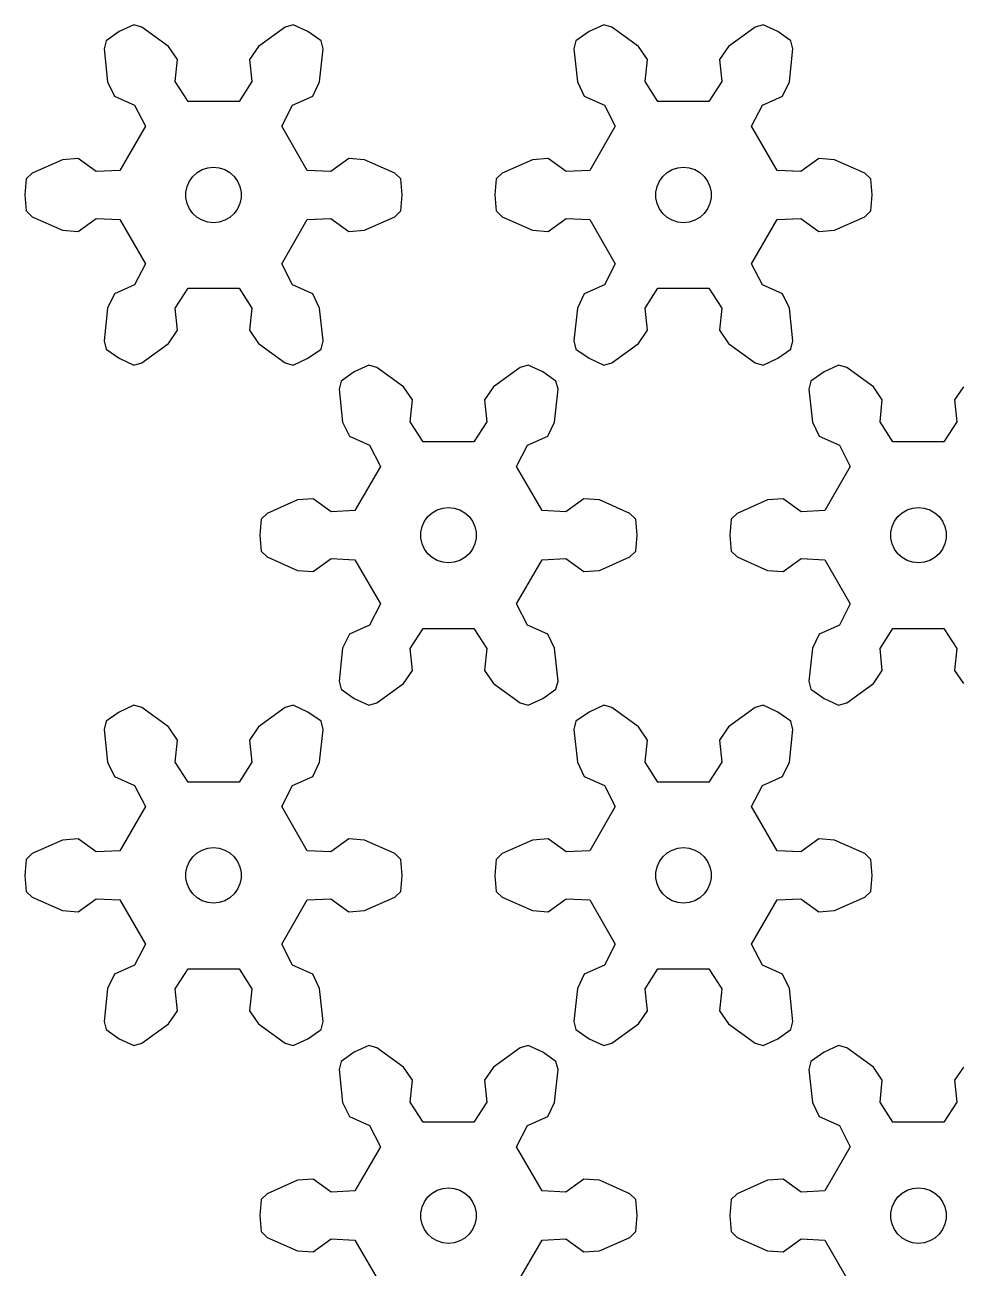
# Model space of a CAD drawing. Extents: x 0 to 198, y 0 to 239.
# Drawn here: x 0 to 50.5, y 171.7 to 238.9 of the extents above; entities that cross this region are included whole.
import ezdxf

# ---------------------------------------------------------------- set-up
doc = ezdxf.new("R2010")
doc.units = 0

msp = doc.modelspace()

# ---------------------------------------------------------------- linework, layer by layer
for p, q in [((5.093, 238.507), (4.383, 238.01)), ((5.878, 238.873), (5.093, 238.507)), ((6.312, 238.749), (5.878, 238.873)), ((7.758, 237.701), (6.312, 238.749)), ((14.06, 238.749), (12.614, 237.701)), ((14.494, 238.873), (14.06, 238.749)), ((15.279, 238.507), (14.494, 238.873)), ((15.989, 238.01), (15.279, 238.507)), ((30.465, 238.507), (29.755, 238.01)), ((31.25, 238.873), (30.465, 238.507)), ((31.684, 238.749), (31.25, 238.873)), ((33.13, 237.701), (31.684, 238.749)), ((39.431, 238.749), (37.986, 237.701)), ((39.865, 238.873), (39.431, 238.749)), ((40.651, 238.507), (39.865, 238.873)), ((41.36, 238.01), (40.651, 238.507)), ((4.383, 238.01), (4.274, 237.572)), ((16.098, 237.572), (15.989, 238.01)), ((29.755, 238.01), (29.645, 237.572)), ((41.47, 237.572), (41.36, 238.01)), ((4.274, 237.572), (4.458, 235.796)), ((8.236, 236.994), (7.758, 237.701)), ((12.614, 237.701), (12.136, 236.994)), ((15.913, 235.796), (16.098, 237.572)), ((29.645, 237.572), (29.83, 235.796)), ((33.608, 236.994), (33.13, 237.701)), ((37.986, 237.701), (37.508, 236.994)), ((41.285, 235.796), (41.47, 237.572)), ((8.112, 235.807), (8.236, 236.994)), ((12.136, 236.994), (12.26, 235.807)), ((33.484, 235.807), (33.608, 236.994)), ((37.508, 236.994), (37.632, 235.807)), ((4.458, 235.796), (4.832, 235.029)), ((8.81, 234.729), (8.112, 235.807)), ((12.26, 235.807), (11.562, 234.729)), ((15.54, 235.029), (15.913, 235.796)), ((29.83, 235.796), (30.204, 235.029)), ((34.182, 234.729), (33.484, 235.807)), ((37.632, 235.807), (36.933, 234.729)), ((40.912, 235.029), (41.285, 235.796)), ((4.832, 235.029), (5.922, 234.543)), ((14.45, 234.543), (15.54, 235.029)), ((30.204, 235.029), (31.293, 234.543)), ((39.822, 234.543), (40.912, 235.029)), ((5.922, 234.543), (6.506, 233.399)), ((11.562, 234.729), (8.81, 234.729)), ((13.865, 233.399), (14.45, 234.543)), ((31.293, 234.543), (31.878, 233.399)), ((36.933, 234.729), (34.182, 234.729)), ((39.237, 233.399), (39.822, 234.543)), ((6.506, 233.399), (5.131, 231.016)), ((15.241, 231.016), (13.865, 233.399)), ((31.878, 233.399), (30.503, 231.016)), ((40.613, 231.016), (39.237, 233.399)), ((2.031, 231.591), (0.4, 230.863)), ((2.881, 231.651), (2.031, 231.591)), ((3.848, 230.951), (2.881, 231.651)), ((5.131, 231.016), (3.848, 230.951)), ((9.304, 230.899), (9.576, 231.056)), ((9.576, 231.056), (9.874, 231.153)), ((9.874, 231.153), (10.186, 231.186)), ((10.186, 231.186), (10.498, 231.153)), ((10.498, 231.153), (10.796, 231.056)), ((10.796, 231.056), (11.068, 230.899)), ((16.524, 230.951), (15.241, 231.016)), ((17.49, 231.651), (16.524, 230.951)), ((18.341, 231.591), (17.49, 231.651)), ((19.972, 230.863), (18.341, 231.591)), ((27.402, 231.591), (25.772, 230.863)), ((28.253, 231.651), (27.402, 231.591)), ((29.22, 230.951), (28.253, 231.651)), ((30.503, 231.016), (29.22, 230.951)), ((34.676, 230.899), (34.948, 231.056)), ((34.948, 231.056), (35.246, 231.153)), ((35.246, 231.153), (35.558, 231.186)), ((35.558, 231.186), (35.87, 231.153)), ((35.87, 231.153), (36.168, 231.056)), ((36.168, 231.056), (36.439, 230.899)), ((41.896, 230.951), (40.613, 231.016)), ((42.862, 231.651), (41.896, 230.951)), ((43.713, 231.591), (42.862, 231.651)), ((45.344, 230.863), (43.713, 231.591)), ((0.076, 230.549), (0, 229.686)), ((0.4, 230.863), (0.076, 230.549)), ((8.759, 230.149), (8.887, 230.436)), ((8.887, 230.436), (9.071, 230.69)), ((9.071, 230.69), (9.304, 230.899)), ((11.068, 230.899), (11.301, 230.69)), ((11.301, 230.69), (11.485, 230.436)), ((11.485, 230.436), (11.613, 230.149)), ((20.296, 230.549), (19.972, 230.863)), ((20.372, 229.686), (20.296, 230.549)), ((25.447, 230.549), (25.372, 229.686)), ((25.772, 230.863), (25.447, 230.549)), ((34.131, 230.149), (34.259, 230.436)), ((34.259, 230.436), (34.443, 230.69)), ((34.443, 230.69), (34.676, 230.899)), ((36.439, 230.899), (36.672, 230.69)), ((36.672, 230.69), (36.857, 230.436)), ((36.857, 230.436), (36.984, 230.149)), ((45.668, 230.549), (45.344, 230.863)), ((45.744, 229.686), (45.668, 230.549)), ((0, 229.686), (0.076, 228.823)), ((8.694, 229.843), (8.759, 230.149)), ((8.694, 229.529), (8.694, 229.843)), ((11.613, 230.149), (11.678, 229.843)), ((11.678, 229.843), (11.678, 229.529)), ((20.296, 228.823), (20.372, 229.686)), ((25.372, 229.686), (25.447, 228.823)), ((34.066, 229.843), (34.131, 230.149)), ((34.066, 229.529), (34.066, 229.843)), ((36.984, 230.149), (37.05, 229.843)), ((37.05, 229.843), (37.05, 229.529)), ((45.668, 228.823), (45.744, 229.686)), ((8.759, 229.222), (8.694, 229.529)), ((8.887, 228.936), (8.759, 229.222)), ((11.613, 229.222), (11.485, 228.936)), ((11.678, 229.529), (11.613, 229.222)), ((34.131, 229.222), (34.066, 229.529)), ((34.259, 228.936), (34.131, 229.222)), ((36.984, 229.222), (36.857, 228.936)), ((37.05, 229.529), (36.984, 229.222)), ((0.076, 228.823), (0.4, 228.509)), ((0.4, 228.509), (2.031, 227.781)), ((2.881, 227.721), (3.848, 228.421)), ((3.848, 228.421), (5.131, 228.356)), ((5.131, 228.356), (6.506, 225.973)), ((9.071, 228.682), (8.887, 228.936)), ((9.304, 228.472), (9.071, 228.682)), ((9.576, 228.316), (9.304, 228.472)), ((9.874, 228.219), (9.576, 228.316)), ((10.796, 228.316), (10.498, 228.219)), ((11.068, 228.472), (10.796, 228.316)), ((11.301, 228.682), (11.068, 228.472)), ((11.485, 228.936), (11.301, 228.682)), ((13.865, 225.973), (15.241, 228.356)), ((15.241, 228.356), (16.524, 228.421)), ((16.524, 228.421), (17.49, 227.721)), ((18.341, 227.781), (19.972, 228.509)), ((19.972, 228.509), (20.296, 228.823)), ((25.447, 228.823), (25.772, 228.509)), ((25.772, 228.509), (27.402, 227.781)), ((28.253, 227.721), (29.22, 228.421)), ((29.22, 228.421), (30.503, 228.356)), ((30.503, 228.356), (31.878, 225.973)), ((34.443, 228.682), (34.259, 228.936)), ((34.676, 228.472), (34.443, 228.682)), ((34.948, 228.316), (34.676, 228.472)), ((35.246, 228.219), (34.948, 228.316)), ((36.168, 228.316), (35.87, 228.219)), ((36.439, 228.472), (36.168, 228.316)), ((36.672, 228.682), (36.439, 228.472)), ((36.857, 228.936), (36.672, 228.682)), ((39.237, 225.973), (40.613, 228.356)), ((40.613, 228.356), (41.896, 228.421)), ((41.896, 228.421), (42.862, 227.721)), ((43.713, 227.781), (45.344, 228.509)), ((45.344, 228.509), (45.668, 228.823)), ((2.031, 227.781), (2.881, 227.721)), ((10.186, 228.186), (9.874, 228.219)), ((10.498, 228.219), (10.186, 228.186)), ((17.49, 227.721), (18.341, 227.781)), ((27.402, 227.781), (28.253, 227.721)), ((35.558, 228.186), (35.246, 228.219)), ((35.87, 228.219), (35.558, 228.186)), ((42.862, 227.721), (43.713, 227.781)), ((6.506, 225.973), (5.922, 224.829)), ((14.45, 224.829), (13.865, 225.973)), ((31.878, 225.973), (31.293, 224.829)), ((39.822, 224.829), (39.237, 225.973)), ((4.832, 224.343), (4.458, 223.576)), ((5.922, 224.829), (4.832, 224.343)), ((8.112, 223.564), (8.81, 224.643)), ((8.81, 224.643), (11.562, 224.643)), ((11.562, 224.643), (12.26, 223.564)), ((15.54, 224.343), (14.45, 224.829)), ((15.913, 223.576), (15.54, 224.343)), ((30.204, 224.343), (29.83, 223.576)), ((31.293, 224.829), (30.204, 224.343)), ((33.484, 223.564), (34.182, 224.643)), ((34.182, 224.643), (36.933, 224.643)), ((36.933, 224.643), (37.632, 223.564)), ((40.912, 224.343), (39.822, 224.829)), ((41.285, 223.576), (40.912, 224.343)), ((4.458, 223.576), (4.274, 221.799)), ((8.236, 222.377), (8.112, 223.564)), ((12.26, 223.564), (12.136, 222.377)), ((16.098, 221.799), (15.913, 223.576)), ((29.83, 223.576), (29.645, 221.799)), ((33.608, 222.377), (33.484, 223.564)), ((37.632, 223.564), (37.508, 222.377)), ((41.47, 221.799), (41.285, 223.576)), ((7.758, 221.671), (8.236, 222.377)), ((12.136, 222.377), (12.614, 221.671)), ((33.13, 221.671), (33.608, 222.377)), ((37.508, 222.377), (37.986, 221.671)), ((4.274, 221.799), (4.383, 221.362)), ((6.312, 220.622), (7.758, 221.671)), ((12.614, 221.671), (14.06, 220.622)), ((15.989, 221.362), (16.098, 221.799)), ((29.645, 221.799), (29.755, 221.362)), ((31.684, 220.622), (33.13, 221.671)), ((37.986, 221.671), (39.431, 220.622)), ((41.36, 221.362), (41.47, 221.799)), ((4.383, 221.362), (5.093, 220.865)), ((15.279, 220.865), (15.989, 221.362)), ((29.755, 221.362), (30.465, 220.865)), ((40.651, 220.865), (41.36, 221.362)), ((5.093, 220.865), (5.878, 220.498)), ((5.878, 220.498), (6.312, 220.622)), ((14.06, 220.622), (14.494, 220.498)), ((14.494, 220.498), (15.279, 220.865)), ((18.564, 220.498), (17.779, 220.132)), ((18.998, 220.374), (18.564, 220.498)), ((20.444, 219.326), (18.998, 220.374)), ((26.746, 220.374), (25.3, 219.326)), ((27.18, 220.498), (26.746, 220.374)), ((27.965, 220.132), (27.18, 220.498)), ((30.465, 220.865), (31.25, 220.498)), ((31.25, 220.498), (31.684, 220.622)), ((39.431, 220.622), (39.865, 220.498)), ((39.865, 220.498), (40.651, 220.865)), ((43.936, 220.498), (43.151, 220.132)), ((44.37, 220.374), (43.936, 220.498)), ((45.816, 219.326), (44.37, 220.374)), ((17.069, 219.635), (16.96, 219.197)), ((17.779, 220.132), (17.069, 219.635)), ((28.675, 219.635), (27.965, 220.132)), ((28.784, 219.197), (28.675, 219.635)), ((42.441, 219.635), (42.331, 219.197)), ((43.151, 220.132), (42.441, 219.635)), ((16.96, 219.197), (17.144, 217.421)), ((20.922, 218.62), (20.444, 219.326)), ((25.3, 219.326), (24.822, 218.62)), ((28.599, 217.421), (28.784, 219.197)), ((42.331, 219.197), (42.516, 217.421)), ((46.293, 218.62), (45.816, 219.326)), ((50.672, 219.326), (50.194, 218.62)), ((20.798, 217.432), (20.922, 218.62)), ((24.822, 218.62), (24.946, 217.432)), ((46.17, 217.432), (46.293, 218.62)), ((50.194, 218.62), (50.317, 217.432)), ((17.144, 217.421), (17.518, 216.654)), ((21.496, 216.354), (20.798, 217.432)), ((24.946, 217.432), (24.248, 216.354)), ((28.226, 216.654), (28.599, 217.421)), ((42.516, 217.421), (42.889, 216.654)), ((46.868, 216.354), (46.17, 217.432)), ((50.317, 217.432), (49.619, 216.354)), ((17.518, 216.654), (18.607, 216.168)), ((24.248, 216.354), (21.496, 216.354)), ((27.136, 216.168), (28.226, 216.654)), ((42.889, 216.654), (43.979, 216.168)), ((49.619, 216.354), (46.868, 216.354)), ((18.607, 216.168), (19.192, 215.024)), ((26.551, 215.024), (27.136, 216.168)), ((43.979, 216.168), (44.564, 215.024)), ((19.192, 215.024), (17.817, 212.641)), ((27.927, 212.641), (26.551, 215.024)), ((44.564, 215.024), (43.188, 212.641)), ((14.717, 213.216), (13.086, 212.488)), ((15.567, 213.276), (14.717, 213.216)), ((16.534, 212.576), (15.567, 213.276)), ((30.176, 213.276), (29.21, 212.576)), ((31.027, 213.216), (30.176, 213.276)), ((32.658, 212.488), (31.027, 213.216)), ((40.088, 213.216), (38.458, 212.488)), ((40.939, 213.276), (40.088, 213.216)), ((41.905, 212.576), (40.939, 213.276)), ((13.086, 212.488), (12.761, 212.174)), ((17.817, 212.641), (16.534, 212.576)), ((21.573, 212.061), (21.757, 212.315)), ((21.757, 212.315), (21.99, 212.525)), ((21.99, 212.525), (22.262, 212.681)), ((22.262, 212.681), (22.56, 212.778)), ((22.56, 212.778), (22.872, 212.811)), ((22.872, 212.811), (23.184, 212.778)), ((23.184, 212.778), (23.482, 212.681)), ((23.482, 212.681), (23.754, 212.525)), ((23.754, 212.525), (23.987, 212.315)), ((23.987, 212.315), (24.171, 212.061)), ((29.21, 212.576), (27.927, 212.641)), ((32.982, 212.174), (32.658, 212.488)), ((38.458, 212.488), (38.133, 212.174)), ((43.188, 212.641), (41.905, 212.576)), ((46.945, 212.061), (47.129, 212.315)), ((47.129, 212.315), (47.362, 212.525)), ((47.362, 212.525), (47.634, 212.681)), ((47.634, 212.681), (47.932, 212.778)), ((47.932, 212.778), (48.244, 212.811)), ((48.244, 212.811), (48.556, 212.778)), ((48.556, 212.778), (48.854, 212.681)), ((48.854, 212.681), (49.125, 212.525)), ((49.125, 212.525), (49.358, 212.315)), ((49.358, 212.315), (49.543, 212.061)), ((12.761, 212.174), (12.686, 211.311)), ((21.38, 211.468), (21.445, 211.775)), ((21.445, 211.775), (21.573, 212.061)), ((24.171, 212.061), (24.298, 211.775)), ((24.298, 211.775), (24.364, 211.468)), ((33.058, 211.311), (32.982, 212.174)), ((38.133, 212.174), (38.058, 211.311)), ((46.752, 211.468), (46.817, 211.775)), ((46.817, 211.775), (46.945, 212.061)), ((49.543, 212.061), (49.67, 211.775)), ((49.67, 211.775), (49.735, 211.468)), ((12.686, 211.311), (12.761, 210.448)), ((21.38, 211.154), (21.38, 211.468)), ((21.445, 210.847), (21.38, 211.154)), ((24.364, 211.154), (24.298, 210.847)), ((24.364, 211.468), (24.364, 211.154)), ((32.982, 210.448), (33.058, 211.311)), ((38.058, 211.311), (38.133, 210.448)), ((46.752, 211.154), (46.752, 211.468)), ((46.817, 210.847), (46.752, 211.154)), ((49.735, 211.154), (49.67, 210.847)), ((49.735, 211.468), (49.735, 211.154)), ((12.761, 210.448), (13.086, 210.134)), ((21.573, 210.561), (21.445, 210.847)), ((21.757, 210.307), (21.573, 210.561)), ((21.99, 210.097), (21.757, 210.307)), ((23.987, 210.307), (23.754, 210.097)), ((24.171, 210.561), (23.987, 210.307)), ((24.298, 210.847), (24.171, 210.561)), ((32.658, 210.134), (32.982, 210.448)), ((38.133, 210.448), (38.458, 210.134)), ((46.945, 210.561), (46.817, 210.847)), ((47.129, 210.307), (46.945, 210.561)), ((47.362, 210.097), (47.129, 210.307)), ((49.358, 210.307), (49.125, 210.097)), ((49.543, 210.561), (49.358, 210.307)), ((49.67, 210.847), (49.543, 210.561)), ((13.086, 210.134), (14.717, 209.406)), ((15.567, 209.346), (16.534, 210.046)), ((16.534, 210.046), (17.817, 209.981)), ((17.817, 209.981), (19.192, 207.598)), ((22.262, 209.941), (21.99, 210.097)), ((22.56, 209.844), (22.262, 209.941)), ((22.872, 209.811), (22.56, 209.844)), ((23.184, 209.844), (22.872, 209.811)), ((23.482, 209.941), (23.184, 209.844)), ((23.754, 210.097), (23.482, 209.941)), ((26.551, 207.598), (27.927, 209.981)), ((27.927, 209.981), (29.21, 210.046)), ((29.21, 210.046), (30.176, 209.346)), ((31.027, 209.406), (32.658, 210.134)), ((38.458, 210.134), (40.088, 209.406)), ((40.939, 209.346), (41.905, 210.046)), ((41.905, 210.046), (43.188, 209.981)), ((43.188, 209.981), (44.564, 207.598)), ((47.634, 209.941), (47.362, 210.097)), ((47.932, 209.844), (47.634, 209.941)), ((48.244, 209.811), (47.932, 209.844)), ((48.556, 209.844), (48.244, 209.811)), ((48.854, 209.941), (48.556, 209.844)), ((49.125, 210.097), (48.854, 209.941)), ((14.717, 209.406), (15.567, 209.346)), ((30.176, 209.346), (31.027, 209.406)), ((40.088, 209.406), (40.939, 209.346)), ((19.192, 207.598), (18.607, 206.454)), ((27.136, 206.454), (26.551, 207.598)), ((44.564, 207.598), (43.979, 206.454)), ((18.607, 206.454), (17.518, 205.968)), ((20.798, 205.19), (21.496, 206.268)), ((21.496, 206.268), (24.248, 206.268)), ((24.248, 206.268), (24.946, 205.19)), ((28.226, 205.968), (27.136, 206.454)), ((43.979, 206.454), (42.889, 205.968)), ((46.17, 205.19), (46.868, 206.268)), ((46.868, 206.268), (49.619, 206.268)), ((49.619, 206.268), (50.317, 205.19)), ((17.518, 205.968), (17.144, 205.201)), ((28.599, 205.201), (28.226, 205.968)), ((42.889, 205.968), (42.516, 205.201)), ((17.144, 205.201), (16.96, 203.425)), ((20.922, 204.002), (20.798, 205.19)), ((24.946, 205.19), (24.822, 204.002)), ((28.784, 203.425), (28.599, 205.201)), ((42.516, 205.201), (42.331, 203.425)), ((46.293, 204.002), (46.17, 205.19)), ((50.317, 205.19), (50.194, 204.002)), ((20.444, 203.296), (20.922, 204.002)), ((24.822, 204.002), (25.3, 203.296)), ((45.816, 203.296), (46.293, 204.002)), ((50.194, 204.002), (50.672, 203.296)), ((16.96, 203.425), (17.069, 202.987)), ((17.069, 202.987), (17.779, 202.49)), ((18.998, 202.248), (20.444, 203.296)), ((25.3, 203.296), (26.746, 202.248)), ((27.965, 202.49), (28.675, 202.987)), ((28.675, 202.987), (28.784, 203.425)), ((42.331, 203.425), (42.441, 202.987)), ((42.441, 202.987), (43.151, 202.49)), ((44.37, 202.248), (45.816, 203.296)), ((17.779, 202.49), (18.564, 202.124)), ((18.564, 202.124), (18.998, 202.248)), ((26.746, 202.248), (27.18, 202.124)), ((27.18, 202.124), (27.965, 202.49)), ((43.151, 202.49), (43.936, 202.124)), ((43.936, 202.124), (44.37, 202.248)), ((5.093, 201.757), (4.383, 201.26)), ((5.878, 202.124), (5.093, 201.757)), ((6.312, 202), (5.878, 202.124)), ((7.758, 200.951), (6.312, 202)), ((14.06, 202), (12.614, 200.951)), ((14.494, 202.124), (14.06, 202)), ((15.279, 201.757), (14.494, 202.124)), ((15.989, 201.26), (15.279, 201.757)), ((30.465, 201.757), (29.755, 201.26)), ((31.25, 202.124), (30.465, 201.757)), ((31.684, 202), (31.25, 202.124)), ((33.13, 200.951), (31.684, 202)), ((39.431, 202), (37.986, 200.951)), ((39.865, 202.124), (39.431, 202)), ((40.651, 201.757), (39.865, 202.124)), ((41.36, 201.26), (40.651, 201.757)), ((4.383, 201.26), (4.274, 200.823)), ((4.274, 200.823), (4.458, 199.046)), ((8.236, 200.245), (7.758, 200.951)), ((12.614, 200.951), (12.136, 200.245)), ((15.913, 199.046), (16.098, 200.823)), ((16.098, 200.823), (15.989, 201.26)), ((29.755, 201.26), (29.645, 200.823)), ((29.645, 200.823), (29.83, 199.046)), ((33.608, 200.245), (33.13, 200.951)), ((37.986, 200.951), (37.508, 200.245)), ((41.285, 199.046), (41.47, 200.823)), ((41.47, 200.823), (41.36, 201.26)), ((8.112, 199.058), (8.236, 200.245)), ((12.136, 200.245), (12.26, 199.058)), ((33.484, 199.058), (33.608, 200.245)), ((37.508, 200.245), (37.632, 199.058)), ((4.458, 199.046), (4.832, 198.279)), ((8.81, 197.979), (8.112, 199.058)), ((12.26, 199.058), (11.562, 197.979)), ((15.54, 198.279), (15.913, 199.046)), ((29.83, 199.046), (30.204, 198.279)), ((34.182, 197.979), (33.484, 199.058)), ((37.632, 199.058), (36.933, 197.979)), ((40.912, 198.279), (41.285, 199.046)), ((4.832, 198.279), (5.922, 197.793)), ((14.45, 197.793), (15.54, 198.279)), ((30.204, 198.279), (31.293, 197.793)), ((39.822, 197.793), (40.912, 198.279)), ((5.922, 197.793), (6.506, 196.649)), ((11.562, 197.979), (8.81, 197.979)), ((13.865, 196.649), (14.45, 197.793)), ((31.293, 197.793), (31.878, 196.649)), ((36.933, 197.979), (34.182, 197.979)), ((39.237, 196.649), (39.822, 197.793)), ((6.506, 196.649), (5.131, 194.266)), ((15.241, 194.266), (13.865, 196.649)), ((31.878, 196.649), (30.503, 194.266)), ((40.613, 194.266), (39.237, 196.649)), ((2.031, 194.841), (0.4, 194.113)), ((2.881, 194.901), (2.031, 194.841)), ((3.848, 194.201), (2.881, 194.901)), ((17.49, 194.901), (16.524, 194.201)), ((18.341, 194.841), (17.49, 194.901)), ((19.972, 194.113), (18.341, 194.841)), ((27.402, 194.841), (25.772, 194.113)), ((28.253, 194.901), (27.402, 194.841)), ((29.22, 194.201), (28.253, 194.901)), ((42.862, 194.901), (41.896, 194.201)), ((43.713, 194.841), (42.862, 194.901)), ((45.344, 194.113), (43.713, 194.841)), ((0.4, 194.113), (0.076, 193.799)), ((5.131, 194.266), (3.848, 194.201)), ((9.071, 193.94), (9.304, 194.15)), ((9.304, 194.15), (9.576, 194.306)), ((9.576, 194.306), (9.874, 194.403)), ((9.874, 194.403), (10.186, 194.436)), ((10.186, 194.436), (10.498, 194.403)), ((10.498, 194.403), (10.796, 194.306)), ((10.796, 194.306), (11.068, 194.15)), ((11.068, 194.15), (11.301, 193.94)), ((16.524, 194.201), (15.241, 194.266)), ((20.296, 193.799), (19.972, 194.113)), ((25.772, 194.113), (25.447, 193.799)), ((30.503, 194.266), (29.22, 194.201)), ((34.443, 193.94), (34.676, 194.15)), ((34.676, 194.15), (34.948, 194.306)), ((34.948, 194.306), (35.246, 194.403)), ((35.246, 194.403), (35.558, 194.436)), ((35.558, 194.436), (35.87, 194.403)), ((35.87, 194.403), (36.168, 194.306)), ((36.168, 194.306), (36.439, 194.15)), ((36.439, 194.15), (36.672, 193.94)), ((41.896, 194.201), (40.613, 194.266)), ((45.668, 193.799), (45.344, 194.113)), ((0.076, 193.799), (0, 192.936)), ((8.694, 193.093), (8.759, 193.4)), ((8.759, 193.4), (8.887, 193.686)), ((8.887, 193.686), (9.071, 193.94)), ((11.301, 193.94), (11.485, 193.686)), ((11.485, 193.686), (11.613, 193.4)), ((11.613, 193.4), (11.678, 193.093)), ((20.372, 192.936), (20.296, 193.799)), ((25.447, 193.799), (25.372, 192.936)), ((34.066, 193.093), (34.131, 193.4)), ((34.131, 193.4), (34.259, 193.686)), ((34.259, 193.686), (34.443, 193.94)), ((36.672, 193.94), (36.857, 193.686)), ((36.857, 193.686), (36.984, 193.4)), ((36.984, 193.4), (37.05, 193.093)), ((45.744, 192.936), (45.668, 193.799)), ((0, 192.936), (0.076, 192.073)), ((8.694, 192.779), (8.694, 193.093)), ((8.759, 192.473), (8.694, 192.779)), ((11.678, 192.779), (11.613, 192.473)), ((11.678, 193.093), (11.678, 192.779)), ((20.296, 192.073), (20.372, 192.936)), ((25.372, 192.936), (25.447, 192.073)), ((34.066, 192.779), (34.066, 193.093)), ((34.131, 192.473), (34.066, 192.779)), ((37.05, 192.779), (36.984, 192.473)), ((37.05, 193.093), (37.05, 192.779)), ((45.668, 192.073), (45.744, 192.936)), ((0.076, 192.073), (0.4, 191.759)), ((8.887, 192.186), (8.759, 192.473)), ((9.071, 191.932), (8.887, 192.186)), ((11.485, 192.186), (11.301, 191.932)), ((11.613, 192.473), (11.485, 192.186)), ((19.972, 191.759), (20.296, 192.073)), ((25.447, 192.073), (25.772, 191.759)), ((34.259, 192.186), (34.131, 192.473)), ((34.443, 191.932), (34.259, 192.186)), ((36.857, 192.186), (36.672, 191.932)), ((36.984, 192.473), (36.857, 192.186)), ((45.344, 191.759), (45.668, 192.073)), ((0.4, 191.759), (2.031, 191.031)), ((2.881, 190.971), (3.848, 191.671)), ((3.848, 191.671), (5.131, 191.606)), ((5.131, 191.606), (6.506, 189.223)), ((9.304, 191.723), (9.071, 191.932)), ((9.576, 191.566), (9.304, 191.723)), ((9.874, 191.469), (9.576, 191.566)), ((10.186, 191.436), (9.874, 191.469)), ((10.498, 191.469), (10.186, 191.436)), ((10.796, 191.566), (10.498, 191.469)), ((11.068, 191.723), (10.796, 191.566)), ((11.301, 191.932), (11.068, 191.723)), ((13.865, 189.223), (15.241, 191.606)), ((15.241, 191.606), (16.524, 191.671)), ((16.524, 191.671), (17.49, 190.971)), ((18.341, 191.031), (19.972, 191.759)), ((25.772, 191.759), (27.402, 191.031)), ((28.253, 190.971), (29.22, 191.671)), ((29.22, 191.671), (30.503, 191.606)), ((30.503, 191.606), (31.878, 189.223)), ((34.676, 191.723), (34.443, 191.932)), ((34.948, 191.566), (34.676, 191.723)), ((35.246, 191.469), (34.948, 191.566)), ((35.558, 191.436), (35.246, 191.469)), ((35.87, 191.469), (35.558, 191.436)), ((36.168, 191.566), (35.87, 191.469)), ((36.439, 191.723), (36.168, 191.566)), ((36.672, 191.932), (36.439, 191.723)), ((39.237, 189.223), (40.613, 191.606)), ((40.613, 191.606), (41.896, 191.671)), ((41.896, 191.671), (42.862, 190.971)), ((43.713, 191.031), (45.344, 191.759)), ((2.031, 191.031), (2.881, 190.971)), ((17.49, 190.971), (18.341, 191.031)), ((27.402, 191.031), (28.253, 190.971)), ((42.862, 190.971), (43.713, 191.031)), ((6.506, 189.223), (5.922, 188.079)), ((14.45, 188.079), (13.865, 189.223)), ((31.878, 189.223), (31.293, 188.079)), ((39.822, 188.079), (39.237, 189.223)), ((5.922, 188.079), (4.832, 187.593)), ((15.54, 187.593), (14.45, 188.079)), ((31.293, 188.079), (30.204, 187.593)), ((40.912, 187.593), (39.822, 188.079)), ((4.832, 187.593), (4.458, 186.826)), ((8.112, 186.815), (8.81, 187.893)), ((8.81, 187.893), (11.562, 187.893)), ((11.562, 187.893), (12.26, 186.815)), ((15.913, 186.826), (15.54, 187.593)), ((30.204, 187.593), (29.83, 186.826)), ((33.484, 186.815), (34.182, 187.893)), ((34.182, 187.893), (36.933, 187.893)), ((36.933, 187.893), (37.632, 186.815)), ((41.285, 186.826), (40.912, 187.593)), ((4.458, 186.826), (4.274, 185.05)), ((8.236, 185.628), (8.112, 186.815)), ((12.26, 186.815), (12.136, 185.628)), ((16.098, 185.05), (15.913, 186.826)), ((29.83, 186.826), (29.645, 185.05)), ((33.608, 185.628), (33.484, 186.815)), ((37.632, 186.815), (37.508, 185.628)), ((41.47, 185.05), (41.285, 186.826)), ((7.758, 184.921), (8.236, 185.628)), ((12.136, 185.628), (12.614, 184.921)), ((33.13, 184.921), (33.608, 185.628)), ((37.508, 185.628), (37.986, 184.921)), ((4.274, 185.05), (4.383, 184.612)), ((6.312, 183.873), (7.758, 184.921)), ((12.614, 184.921), (14.06, 183.873)), ((15.989, 184.612), (16.098, 185.05)), ((29.645, 185.05), (29.755, 184.612)), ((31.684, 183.873), (33.13, 184.921)), ((37.986, 184.921), (39.431, 183.873)), ((41.36, 184.612), (41.47, 185.05)), ((4.383, 184.612), (5.093, 184.115)), ((5.093, 184.115), (5.878, 183.749)), ((14.494, 183.749), (15.279, 184.115)), ((15.279, 184.115), (15.989, 184.612)), ((29.755, 184.612), (30.465, 184.115)), ((30.465, 184.115), (31.25, 183.749)), ((39.865, 183.749), (40.651, 184.115)), ((40.651, 184.115), (41.36, 184.612)), ((5.878, 183.749), (6.312, 183.873)), ((14.06, 183.873), (14.494, 183.749)), ((17.779, 183.383), (17.069, 182.886)), ((18.564, 183.749), (17.779, 183.383)), ((18.998, 183.625), (18.564, 183.749)), ((20.444, 182.576), (18.998, 183.625)), ((26.746, 183.625), (25.3, 182.576)), ((27.18, 183.749), (26.746, 183.625)), ((27.965, 183.383), (27.18, 183.749)), ((28.675, 182.886), (27.965, 183.383)), ((31.25, 183.749), (31.684, 183.873)), ((39.431, 183.873), (39.865, 183.749)), ((43.151, 183.383), (42.441, 182.886)), ((43.936, 183.749), (43.151, 183.383)), ((44.37, 183.625), (43.936, 183.749)), ((45.816, 182.576), (44.37, 183.625)), ((17.069, 182.886), (16.96, 182.448)), ((28.784, 182.448), (28.675, 182.886)), ((42.441, 182.886), (42.331, 182.448)), ((16.96, 182.448), (17.144, 180.672)), ((20.922, 181.87), (20.444, 182.576)), ((25.3, 182.576), (24.822, 181.87)), ((28.599, 180.672), (28.784, 182.448)), ((42.331, 182.448), (42.516, 180.672)), ((46.293, 181.87), (45.816, 182.576)), ((50.672, 182.576), (50.194, 181.87)), ((20.798, 180.683), (20.922, 181.87)), ((24.822, 181.87), (24.946, 180.683)), ((46.17, 180.683), (46.293, 181.87)), ((50.194, 181.87), (50.317, 180.683)), ((17.144, 180.672), (17.518, 179.904)), ((21.496, 179.604), (20.798, 180.683)), ((24.946, 180.683), (24.248, 179.604)), ((28.226, 179.904), (28.599, 180.672)), ((42.516, 180.672), (42.889, 179.904)), ((46.868, 179.604), (46.17, 180.683)), ((50.317, 180.683), (49.619, 179.604)), ((17.518, 179.904), (18.607, 179.418)), ((18.607, 179.418), (19.192, 178.274)), ((24.248, 179.604), (21.496, 179.604)), ((26.551, 178.274), (27.136, 179.418)), ((27.136, 179.418), (28.226, 179.904)), ((42.889, 179.904), (43.979, 179.418)), ((43.979, 179.418), (44.564, 178.274)), ((49.619, 179.604), (46.868, 179.604)), ((19.192, 178.274), (17.817, 175.891)), ((27.927, 175.891), (26.551, 178.274)), ((44.564, 178.274), (43.188, 175.891)), ((14.717, 176.466), (13.086, 175.738)), ((15.567, 176.527), (14.717, 176.466)), ((16.534, 175.826), (15.567, 176.527)), ((22.262, 175.932), (22.56, 176.028)), ((22.56, 176.028), (22.872, 176.061)), ((22.872, 176.061), (23.184, 176.028)), ((23.184, 176.028), (23.482, 175.932)), ((30.176, 176.527), (29.21, 175.826)), ((31.027, 176.466), (30.176, 176.527)), ((32.658, 175.738), (31.027, 176.466)), ((40.088, 176.466), (38.458, 175.738)), ((40.939, 176.527), (40.088, 176.466)), ((41.905, 175.826), (40.939, 176.527)), ((47.634, 175.932), (47.932, 176.028)), ((47.932, 176.028), (48.244, 176.061)), ((48.244, 176.061), (48.556, 176.028)), ((48.556, 176.028), (48.854, 175.932)), ((12.761, 175.424), (12.686, 174.561)), ((13.086, 175.738), (12.761, 175.424)), ((17.817, 175.891), (16.534, 175.826)), ((21.445, 175.025), (21.573, 175.311)), ((21.573, 175.311), (21.757, 175.565)), ((21.757, 175.565), (21.99, 175.775)), ((21.99, 175.775), (22.262, 175.932)), ((23.482, 175.932), (23.754, 175.775)), ((23.754, 175.775), (23.987, 175.565)), ((23.987, 175.565), (24.171, 175.311)), ((24.171, 175.311), (24.298, 175.025)), ((29.21, 175.826), (27.927, 175.891)), ((32.982, 175.424), (32.658, 175.738)), ((33.058, 174.561), (32.982, 175.424)), ((38.133, 175.424), (38.058, 174.561)), ((38.458, 175.738), (38.133, 175.424)), ((43.188, 175.891), (41.905, 175.826)), ((46.817, 175.025), (46.945, 175.311)), ((46.945, 175.311), (47.129, 175.565)), ((47.129, 175.565), (47.362, 175.775)), ((47.362, 175.775), (47.634, 175.932)), ((48.854, 175.932), (49.125, 175.775)), ((49.125, 175.775), (49.358, 175.565)), ((49.358, 175.565), (49.543, 175.311)), ((49.543, 175.311), (49.67, 175.025)), ((21.38, 174.718), (21.445, 175.025)), ((21.38, 174.404), (21.38, 174.718)), ((24.298, 175.025), (24.364, 174.718)), ((24.364, 174.718), (24.364, 174.404)), ((46.752, 174.718), (46.817, 175.025)), ((46.752, 174.404), (46.752, 174.718)), ((49.67, 175.025), (49.735, 174.718)), ((49.735, 174.718), (49.735, 174.404)), ((12.686, 174.561), (12.761, 173.698)), ((21.445, 174.098), (21.38, 174.404)), ((21.573, 173.811), (21.445, 174.098)), ((24.298, 174.098), (24.171, 173.811)), ((24.364, 174.404), (24.298, 174.098)), ((32.982, 173.698), (33.058, 174.561)), ((38.058, 174.561), (38.133, 173.698)), ((46.817, 174.098), (46.752, 174.404)), ((46.945, 173.811), (46.817, 174.098)), ((49.67, 174.098), (49.543, 173.811)), ((49.735, 174.404), (49.67, 174.098)), ((12.761, 173.698), (13.086, 173.384)), ((13.086, 173.384), (14.717, 172.656)), ((15.567, 172.596), (16.534, 173.297)), ((16.534, 173.297), (17.817, 173.231)), ((21.757, 173.558), (21.573, 173.811)), ((21.99, 173.348), (21.757, 173.558)), ((22.262, 173.191), (21.99, 173.348)), ((23.754, 173.348), (23.482, 173.191)), ((23.987, 173.558), (23.754, 173.348)), ((24.171, 173.811), (23.987, 173.558)), ((27.927, 173.231), (29.21, 173.297)), ((29.21, 173.297), (30.176, 172.596)), ((31.027, 172.656), (32.658, 173.384)), ((32.658, 173.384), (32.982, 173.698)), ((38.133, 173.698), (38.458, 173.384)), ((38.458, 173.384), (40.088, 172.656)), ((40.939, 172.596), (41.905, 173.297)), ((41.905, 173.297), (43.188, 173.231)), ((47.129, 173.558), (46.945, 173.811)), ((47.362, 173.348), (47.129, 173.558)), ((47.634, 173.191), (47.362, 173.348)), ((49.125, 173.348), (48.854, 173.191)), ((49.358, 173.558), (49.125, 173.348)), ((49.543, 173.811), (49.358, 173.558)), ((14.717, 172.656), (15.567, 172.596)), ((17.817, 173.231), (19.192, 170.848)), ((22.56, 173.094), (22.262, 173.191)), ((22.872, 173.061), (22.56, 173.094)), ((23.184, 173.094), (22.872, 173.061)), ((23.482, 173.191), (23.184, 173.094)), ((26.551, 170.848), (27.927, 173.231)), ((30.176, 172.596), (31.027, 172.656)), ((40.088, 172.656), (40.939, 172.596)), ((43.188, 173.231), (44.564, 170.848)), ((47.932, 173.094), (47.634, 173.191)), ((48.244, 173.061), (47.932, 173.094)), ((48.556, 173.094), (48.244, 173.061)), ((48.854, 173.191), (48.556, 173.094))]:
    msp.add_line(p, q)

doc.saveas('drawing.dxf')
